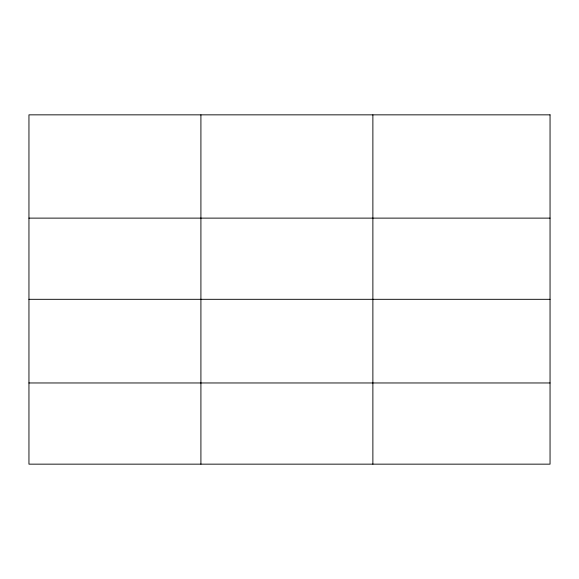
<?xml version="1.0" encoding="UTF-8"?>
<svg xmlns="http://www.w3.org/2000/svg" width="579" height="579" viewBox="0 0 579 579"><rect width="100%" height="100%" fill="white"/><g stroke="black" fill="none" stroke-linecap="round" stroke-linejoin="round"><path stroke-width="0.87" d="M28.95 218.124L550.05 218.124M28.95 299.314L550.05 299.314M28.95 382.965L550.05 382.965M372.876 114.845L372.876 464.155M200.913 114.845L200.913 464.155M550.05 114.845L28.95 114.845L28.95 464.155L550.05 464.155L550.05 114.845"/></g></svg>
